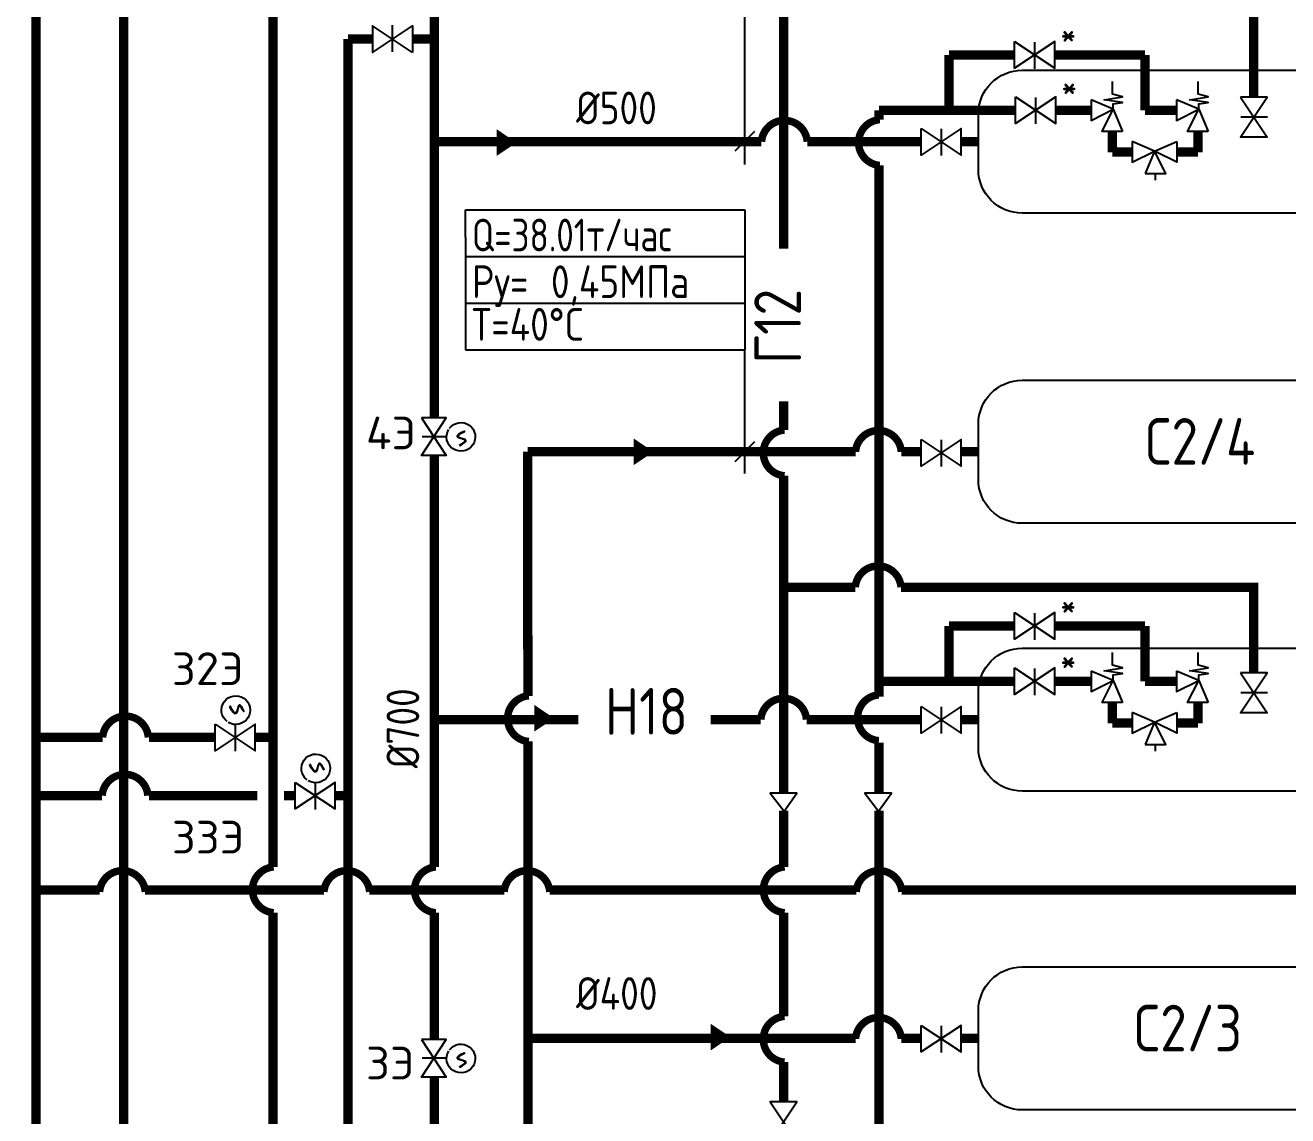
# Model space of a CAD drawing. Extents: x 0 to 118900, y 0 to 84100.
# Drawn here: x 20975 to 34494, y 61386 to 73065 of the extents above; entities that cross this region are included whole.
import ezdxf

# ---------------------------------------------------------------- set-up
doc = ezdxf.new("R2010")
doc.units = 0
doc.header["$LTSCALE"] = 1000
doc.linetypes.add('HIDDEN', pattern=[9.524999999999999, 6.35, -3.175])
doc.layers.get('0').update_dxf_attribs({"linetype": 'CONTINUOUS'})
for name, color, linetype in [('LAYER1', 7, 'CONTINUOUS'), ('LAYER2', 7, 'CONTINUOUS'), ('ВОДА', 135, 'CONTINUOUS'), ('ГАЗ', 40, 'CONTINUOUS'), ('НЕФТЬ', 14, 'CONTINUOUS')]:
    doc.layers.add(name, color=color, linetype=linetype)
doc.styles.get("Standard").update_dxf_attribs({"font": 'txt.shx', "width": 0.75})

msp = doc.modelspace()

# ---------------------------------------------------------------- linework, layer by layer
for p, q in [((28682.07826445921, 71573.59280383875), (28682.0782644592, 73843.73028681662)), ((28576.88391647926, 71719.19666621446), (28789.01595083522, 71931.32870057042)), ((25687.60432198929, 71087.4613693994), (26548.45844349731, 71087.4613693994)), ((25687.60432198929, 70796.02134379781), (25687.60432198929, 71087.46136939939)), ((26548.45844349731, 71087.4613693994), (28682.07826445921, 71087.4613693994)), ((28682.07826445921, 71087.4613693994), (28682.07826445921, 69587.4613693994)), ((25687.60432198929, 70796.02134379781), (25687.60432198929, 69587.4613693994)), ((25687.60432198929, 70587.46136939942), (26548.45844349731, 70587.4613693994)), ((26548.45844349731, 70587.4613693994), (28682.07826445921, 70587.4613693994)), ((25687.60432198929, 70087.4613693994), (26548.45844349731, 70087.4613693994)), ((26548.45844349731, 70087.4613693994), (28682.07826445921, 70087.4613693994)), ((25687.60432198929, 69587.4613693994), (26548.45844349731, 69587.4613693994)), ((26548.45844349731, 69587.4613693994), (28682.07826445921, 69587.4613693994)), ((28682.07826445921, 68265.45639831867), (28682.07826445921, 69587.4613693994)), ((28576.88391647926, 68393.22956004976), (28789.01595083522, 68605.36159440572))]:
    msp.add_line(p, q)
at = {"color": 40, "const_width": 100}
for points in [[(29095.92950734124, 73211.42706667449), (29095.92950734124, 70672.51933790662)], [(30865.86527637189, 72155.17231311997), (30865.86527637189, 72747.08020025921)], [(31569.25920338259, 72747.08020025921), (30865.86527637189, 72747.08020025921)], [(32964.07663806441, 72747.08020025921), (31998.39909007348, 72747.08020025921)], [(32964.07663806441, 72155.17231311997), (32964.07663806441, 72747.08020025921)], [(30115.65059513185, 72053.00129892003), (30115.65059513185, 72155.17231311997)], [(31579.82771058334, 72155.17231311997), (30115.65059513185, 72155.17231311997)], [(32387.68412193359, 72155.17231311997), (32008.96759727423, 72155.17231311997)], [(33303.94346439093, 72155.17231311995), (32964.07663806441, 72155.17231311995)], [(32614.96481248992, 71927.89162256366), (32614.96481248992, 71705.12262049412)], [(33531.22415494727, 71927.89162256365), (33531.22415494727, 71705.1226204941)], [(30115.65059513185, 65873.5542877), (30115.65059513185, 71564.35768403354)], [(29095.92950734124, 69037.58149486902), (29095.92950734124, 68728.97731544274)], [(29095.92950734124, 68240.24851734751), (29095.92950734124, 64840.42552984769)], [(31569.25920338259, 66631.507636314), (30865.86527637189, 66631.507636314)], [(30865.86527637189, 66039.59974917475), (30865.86527637189, 66631.507636314)], [(32964.07663806441, 66631.507636314), (31998.39909007348, 66631.507636314)], [(32964.07663806441, 66039.59974917475), (32964.07663806441, 66631.507636314)], [(31569.25920338259, 66039.59974917475), (30115.65059513185, 66039.59974917475)], [(32392.62959532085, 66039.59974917475), (31998.39909007348, 66039.59974917475)], [(33303.94346439093, 66039.59974917474), (32964.07663806441, 66039.59974917474)], [(32614.96481248992, 65812.31905861844), (32614.96481248992, 65589.55005654889)], [(33531.22415494727, 65812.31905861844), (33531.22415494727, 65589.55005654889)], [(30115.65059513185, 64840.42552984769), (30115.65059513185, 65382.86695557103)], [(29095.92950734124, 64654.2703741304), (29095.92950734124, 64049.81419807787)], [(30115.65059513185, 59855.64302542809), (30115.65059513185, 64652.35378099146)], [(29095.92950734124, 63561.3081604332), (29095.92950734124, 62450.03637772296)], [(29095.92950734124, 61961.3075796277), (29095.92950734124, 61536.38731508795)]]:
    msp.add_lwpolyline(points, dxfattribs=at)
for points in [[(25121.7594585304, 72773.91987925529), (24692.61957183952, 73059.04193182185), (24692.61957183952, 72773.91987925529), (25121.7594585304, 73059.04193182185), (25121.7594585304, 72773.91987925529)], [(24905.55923260713, 73064.24897644133), (24905.55923260713, 72779.12692387484)], [(31569.25920338259, 72889.64122654249), (31998.39909007348, 72604.51917397593), (31998.39909007348, 72889.64122654249), (31569.25920338259, 72604.51917397593), (31569.25920338259, 72889.64122654249)], [(31785.45942930583, 72599.31212935642), (31785.45942930583, 72884.43418192294)], [(31785.45942930583, 72748.16336574736), (31782.19886415024, 72748.16336574736)], [(32624.05983561388, 72164.26733624397), (32624.05983561388, 72222.02538694491), (32724.27617994451, 72237.14278995532), (32527.67090478266, 72267.37764828354), (32724.27617994451, 72297.6124543044), (32618.41178923094, 72327.84731263263), (32618.41178923094, 72463.90404434121)], [(33540.31917807122, 72164.26733624395), (33540.31917807122, 72222.0253869449), (33640.53552240186, 72237.14278995531), (33443.93024724, 72267.37764828354), (33640.53552240186, 72297.6124543044), (33534.67113168829, 72327.84731263261), (33534.67113168829, 72463.9040443412)], [(31579.82771058334, 72297.73333940325), (32008.96759727423, 72012.61128683669), (32008.96759727423, 72297.73333940325), (31579.82771058334, 72012.61128683669), (31579.82771058334, 72297.73333940325)], [(31796.02793650658, 72007.40424221718), (31796.02793650658, 72292.5262947837)], [(33987.124538781, 72295.35073504876), (34272.24659134759, 71866.21084835788), (33987.124538781, 71866.21084835788), (34272.24659134759, 72295.35073504876), (33987.124538781, 72295.35073504876)], [(31796.02793650658, 72156.25547860812), (31792.76737135099, 72156.25547860812)], [(34277.4536359671, 72079.1505091255), (33992.33158340058, 72079.1505091255)], [(34128.60239957616, 72079.1505091255), (34128.60239957616, 72082.41107428115)], [(30569.35698865613, 71958.81652369941), (30998.49687534702, 71673.69447113285), (30998.49687534702, 71958.81652369941), (30569.35698865613, 71673.69447113285), (30569.35698865613, 71958.81652369941)], [(30785.55721457937, 71668.48742651334), (30785.55721457937, 71953.60947907987)], [(30785.55721457937, 71817.33866290428), (30782.29664942378, 71817.33866290428)], [(25218.99177216436, 68858.74587149624), (25482.30769015061, 68457.62660333945), (25218.99177216436, 68457.62660333945), (25482.30769015061, 68858.74587149624), (25218.99177216436, 68858.74587149624)], [(25487.11649999765, 68658.53298578018), (25223.80058201139, 68658.53298578018)], [(30569.35698865613, 68629.3915932769), (30998.49687534702, 68344.26954071035), (30998.49687534702, 68629.3915932769), (30569.35698865613, 68344.26954071035), (30569.35698865613, 68629.3915932769)], [(30785.55721457937, 68339.06249609082), (30785.55721457937, 68624.18454865736)], [(31569.25920338259, 66774.06866259727), (31998.39909007348, 66488.94661003072), (31998.39909007348, 66774.06866259727), (31569.25920338259, 66488.94661003072), (31569.25920338259, 66774.06866259727)], [(31785.45942930583, 66483.7395654112), (31785.45942930583, 66768.86161797773)], [(31785.45942930583, 66632.59080180214), (31782.19886415024, 66632.59080180214)], [(32624.05983561388, 66048.69477229874), (32624.05983561388, 66106.45282299968), (32724.27617994451, 66121.5702260101), (32527.67090478266, 66151.80508433832), (32724.27617994451, 66182.03989035918), (32618.41178923094, 66212.2747486874), (32618.41178923094, 66348.33148039598)], [(33540.31917807122, 66048.69477229874), (33540.31917807122, 66106.45282299968), (33640.53552240186, 66121.5702260101), (33443.93024724, 66151.80508433832), (33640.53552240186, 66182.03989035918), (33534.67113168829, 66212.2747486874), (33534.67113168829, 66348.33148039598)], [(31569.25920338259, 66182.16077545803), (31998.39909007348, 65897.03872289148), (31998.39909007348, 66182.16077545803), (31569.25920338259, 65897.03872289148), (31569.25920338259, 66182.16077545803)], [(31785.45942930583, 65891.83167827196), (31785.45942930583, 66176.95373083849)], [(33987.124538781, 66129.71818862885), (34272.24659134759, 65700.57830193796), (33987.124538781, 65700.57830193796), (34272.24659134759, 66129.71818862885), (33987.124538781, 66129.71818862885)], [(31785.45942930583, 66040.6829146629), (31782.19886415024, 66040.6829146629)], [(34277.4536359671, 65913.51796270558), (33992.33158340058, 65913.51796270558)], [(34128.60239957616, 65913.51796270558), (34128.60239957616, 65916.77852786123)], [(30569.35698865613, 65769.98628747163), (30998.49687534702, 65484.86423490508), (30998.49687534702, 65769.98628747163), (30569.35698865613, 65484.86423490508), (30569.35698865613, 65769.98628747163)], [(30785.55721457937, 65479.65719028556), (30785.55721457937, 65764.7792428521)], [(23009.07581125718, 65580.22812082016), (23438.21569794806, 65295.1060682536), (23438.21569794806, 65580.22812082016), (23009.07581125718, 65295.1060682536), (23009.07581125718, 65580.22812082016)], [(23225.27603718042, 65289.89902363409), (23225.27603718042, 65575.02107620063)], [(30785.21437740431, 65628.28064444958), (30782.63948659884, 65628.28064444958)], [(23224.93320000535, 65438.52247779811), (23222.35830919989, 65438.52247779811)], [(23865.66738014063, 64956.46256040368), (24294.80726683151, 64671.34050783713), (24294.80726683151, 64956.46256040368), (23865.66738014063, 64671.34050783713), (23865.66738014063, 64956.46256040368)], [(24081.86760606387, 64666.13346321761), (24081.86760606387, 64951.25551578416)], [(24081.5247688888, 64814.75691738163), (24078.94987808334, 64814.75691738163)], [(30569.35698865613, 62354.35642369369), (30998.49687534702, 62069.23437112715), (30998.49687534702, 62354.35642369369), (30569.35698865613, 62069.23437112715), (30569.35698865613, 62354.35642369369)], [(30785.55721457937, 62064.02732650762), (30785.55721457937, 62349.14937907415)], [(25218.99177216436, 62201.50848943877), (25482.30769015061, 61800.38922128198), (25218.99177216436, 61800.38922128198), (25482.30769015061, 62201.50848943877), (25218.99177216436, 62201.50848943877)], [(30787.53341193148, 62214.1915553814), (30780.32045207164, 62214.1915553814)], [(25487.11649999765, 62001.29560372271), (25223.80058201139, 62001.29560372271)], [(28953.36848105796, 61107.24742839707), (29238.49053362451, 61536.38731508795), (28953.36848105796, 61536.38731508795), (29238.49053362451, 61107.24742839707), (28953.36848105796, 61107.24742839707)]]:
    msp.add_lwpolyline(points)
for points in [[(37560.88814474159, 71051.79291105548), (31649.95982500643, 71051.7929110555, -0.414213562373095), (31181.20982500643, 71520.5429110555), (31181.20982500643, 72114.13441475306, -0.4142135623730953), (31649.95982500643, 72582.88441475306), (37560.88814474159, 72582.88441475306, -0.414213562373095), (38029.63814474159, 72114.13441475306), (38029.63814474159, 71520.54291105548, -0.4142135623730953)], [(37560.88814474159, 67730.93287523501), (31649.95982500643, 67730.93287523501, -0.4142135623730949), (31181.20982500643, 68199.68287523501), (31181.20982500643, 68793.27437893259, -0.4142135623730953), (31649.95982500643, 69262.02437893259), (37560.88814474159, 69262.02437893259, -0.414213562373095), (38029.63814474159, 68793.27437893259), (38029.63814474159, 68199.68287523501, -0.4142135623730954)], [(37560.88814474159, 64862.73489260078), (31649.95982500643, 64862.7348926008, -0.4142135623730949), (31181.20982500643, 65331.4848926008), (31181.20982500643, 65925.07639629835, -0.4142135623730952), (31649.95982500643, 66393.82639629835), (37560.88814474159, 66393.82639629835, -0.414213562373095), (38029.63814474159, 65925.07639629835), (38029.63814474159, 65331.48489260078, -0.4142135623730953)], [(37560.88814474159, 61448.64580353259), (31649.95982500643, 61448.64580353262, -0.414213562373095), (31181.20982500643, 61917.39580353262), (31181.20982500643, 62510.98730723019, -0.4142135623730953), (31649.95982500643, 62979.73730723019), (37560.88814474159, 62979.73730723019, -0.4142135623730949), (38029.63814474159, 62510.98730723019), (38029.63814474159, 61917.39580353259, -0.4142135623730954)]]:
    msp.add_lwpolyline(points, format="xyb", close=True)
for points in [[(32387.68412193359, 72264.31255997928), (32387.68412193359, 72046.03206626065), (32624.05983561388, 72164.26733624397)], [(33303.94346439093, 72264.31255997927), (33303.94346439093, 72046.03206626064), (33540.31917807122, 72164.26733624395)], [(32724.10505934921, 71927.89162256366), (32505.82456563058, 71927.89162256366), (32624.05983561388, 72164.26733624397)], [(33640.36440180655, 71927.89162256365), (33422.08390808792, 71927.89162256365), (33540.31917807122, 72164.26733624395)], [(32387.68412193359, 66148.73999603406), (32387.68412193359, 65930.45950231543), (32624.05983561388, 66048.69477229874)], [(33303.94346439093, 66148.73999603406), (33303.94346439093, 65930.45950231543), (33540.31917807122, 66048.69477229874)], [(32724.10505934921, 65812.31905861844), (32505.82456563058, 65812.31905861844), (32624.05983561388, 66048.69477229874)], [(33640.36440180655, 65812.31905861844), (33422.08390808792, 65812.31905861844), (33540.31917807122, 66048.69477229874)]]:
    msp.add_lwpolyline(points, close=True)
at = {"color": 14, "const_width": 100}
for points in [[(25702.79333656223, 71817.33866290428), (25355.56922798831, 71817.33866290428)], [(28858.76693610818, 71817.33866290428), (25702.79333656223, 71817.33866290428)], [(30569.35698865613, 71817.33866290428), (29349.45426823712, 71817.33866290428)], [(31181.20982500643, 71817.33866290428), (30998.49687534702, 71817.33866290428)], [(25671.2053035259, 65628.28064444958), (25355.56922798831, 65628.28064444958)], [(26896.69559308153, 65628.28064444958), (25671.2053035259, 65628.28064444958)], [(28850.56607150566, 65628.28064444958), (28313.20161211607, 65628.28064444958)], [(30569.35698865613, 65628.28064444958), (29341.2534036346, 65628.28064444958)], [(31181.20982500643, 65628.28064444958), (30998.49687534702, 65628.28064444958)]]:
    msp.add_lwpolyline(points, dxfattribs=at)
for points in [[(25517.86551345589, 68749.11944513037, -39.33125196932416), (25509.08022385025, 68736.21523748283)], [(23136.40147840566, 65607.14148302452, -39.33125196932416), (23149.30568605321, 65598.35619341888)], [(23992.99304728911, 64983.37592260804, -39.33125196932416), (24005.89725493666, 64974.5906330024)], [(25517.86551345589, 62091.8820630729, -39.33125196932416), (25509.08022385025, 62078.97785542536)]]:
    msp.add_lwpolyline(points, format="xyb")
at = {"const_width": 100}
for points in [[(26355.92145228811, 68496.47862708381), (26356.92612944314, 65883.07672168835)], [(29865.43550375779, 68496.47862708381), (26355.92145228811, 68496.47862708381)], [(30569.35698865613, 68496.47862708381), (30356.12283588674, 68496.47862708381)], [(31181.20982500643, 68496.47862708381), (30998.49687534702, 68496.47862708381)], [(26357.11393168946, 65394.55884715727), (26359.24430650951, 59852.95218666372)], [(29865.78982341442, 62214.1915553814), (26355.92145228811, 62214.1915553814)], [(30569.35698865613, 62214.1915553814), (30355.76851623011, 62214.1915553814)], [(31181.20982500643, 62214.1915553814), (30998.49687534702, 62214.1915553814)]]:
    msp.add_lwpolyline(points, dxfattribs=at)
for points, knots in [([(25635.67561934709, 68642.00726251732), (25621.83136034955, 68646.19811517894), (25576.51372718916, 68662.82599799949), (25633.3826122726, 68698.60461176132), (25677.84535883425, 68720.1986469441), (25677.23406204553, 68720.96209089388)], [1.558942952228146, 1.558942952228146, 1.558942952228146, 1.558942952228146, 1.95279987647761, 2.998133453286378, 3.030734244505349, 3.030734244505349, 3.030734244505349, 3.030734244505349]), ([(25637.48387733989, 68640.80279248409), (25623.63961834234, 68644.99364514765), (25578.32198518197, 68661.6215279669), (25635.19087026543, 68697.40014172878), (25679.65361682705, 68718.99417691157), (25679.04232003833, 68719.75762086199)], [1.558942952228146, 1.558942952228146, 1.558942952228146, 1.558942952228146, 1.95279987647761, 2.998133453286378, 3.030734244505349, 3.030734244505349, 3.030734244505349, 3.030734244505349]), ([(25638.08688903053, 68640.20055746846), (25624.24263003166, 68644.39141013144), (25578.92499687194, 68661.0192929513), (25635.79388195539, 68696.79790671248), (25680.25662851701, 68718.39194189533), (25679.64533172829, 68719.15538584636)], [1.558942952228146, 1.558942952228146, 1.558942952228146, 1.558942952228146, 1.95279987647761, 2.998133453286378, 3.030734244505349, 3.030734244505349, 3.030734244505349, 3.030734244505349]), ([(25639.29213533273, 68638.3940616025), (25625.44787633386, 68642.58491426482), (25580.1302431748, 68659.21279708538), (25636.99912825825, 68694.99141084656), (25681.46187481987, 68716.58544602999), (25680.85057803118, 68717.34888998044)], [1.558942952228146, 1.558942952228146, 1.558942952228146, 1.558942952228146, 1.95279987647761, 2.998133453286378, 3.030734244505349, 3.030734244505349, 3.030734244505349, 3.030734244505349]), ([(25642.30563962904, 68639.5985316344), (25628.46138063017, 68643.78938429733), (25583.1437474698, 68660.41726711718), (25640.01263255325, 68696.19588087845), (25684.47537911488, 68717.78991606188), (25683.86408232618, 68718.55336001227)], [1.558942952228146, 1.558942952228146, 1.558942952228146, 1.558942952228146, 1.95279987647761, 2.998133453286378, 3.030734244505349, 3.030734244505349, 3.030734244505349, 3.030734244505349]), ([(25621.1916631164, 68567.50009972995), (25658.87516858396, 68587.81986796507), (25718.3403555928, 68619.88479406675), (25661.69085445304, 68634.4188407204), (25641.96653349958, 68640.14679220304)], [0, 0, 0, 0, 0.9505670851436503, 1.500010383343458, 1.500010383343458, 1.500010383343458, 1.500010383343458]), ([(25622.99992110988, 68566.29562969806), (25660.6834265768, 68586.61539793317), (25720.14861358497, 68618.68032403485), (25663.49911244586, 68633.21437068851), (25643.77479149238, 68638.9423221712)], [0, 0, 0, 0, 0.9505670851436503, 1.500010383343458, 1.500010383343458, 1.500010383343458, 1.500010383343458]), ([(25623.60254426065, 68565.09136884773), (25661.28604972821, 68585.41113708285), (25720.75123673575, 68617.47606318514), (25664.10173559598, 68632.0101098388), (25644.37741464383, 68637.73806132082)], [0, 0, 0, 0, 0.9505670851436503, 1.500010383343458, 1.500010383343458, 1.500010383343458, 1.500010383343458]), ([(25627.82168339835, 68565.09136884773), (25665.50518886463, 68585.41113708285), (25724.97037587345, 68617.47606318514), (25668.32087473368, 68632.0101098388), (25648.59655378023, 68637.73806132082)], [0, 0, 0, 0, 0.9505670851436503, 1.500010383343458, 1.500010383343458, 1.500010383343458, 1.500010383343458]), ([(23243.51366101872, 65724.95158891572), (23239.3228083571, 65711.10732991817), (23222.69492553655, 65665.78969675778), (23186.91631177472, 65722.65858184123), (23165.32227659193, 65767.12132840288), (23164.55883264216, 65766.51003161416)], [1.558942952228146, 1.558942952228146, 1.558942952228146, 1.558942952228146, 1.95279987647761, 2.998133453286378, 3.030734244505349, 3.030734244505349, 3.030734244505349, 3.030734244505349]), ([(23244.71813105195, 65726.75984690852), (23240.52727838838, 65712.91558791097), (23223.89939556914, 65667.5979547506), (23188.12078180726, 65724.46683983406), (23166.52674662447, 65768.92958639568), (23165.76330267405, 65768.31828960696)], [1.558942952228146, 1.558942952228146, 1.558942952228146, 1.558942952228146, 1.95279987647761, 2.998133453286378, 3.030734244505349, 3.030734244505349, 3.030734244505349, 3.030734244505349]), ([(23245.32036606758, 65727.36285859915), (23241.12951340459, 65713.51859960028), (23224.50163058474, 65668.20096644056), (23188.72301682355, 65725.06985152402), (23167.12898164071, 65769.53259808564), (23166.36553768968, 65768.92130129693)], [1.558942952228146, 1.558942952228146, 1.558942952228146, 1.558942952228146, 1.95279987647761, 2.998133453286378, 3.030734244505349, 3.030734244505349, 3.030734244505349, 3.030734244505349]), ([(23245.92239190164, 65731.58160919767), (23241.73153923871, 65717.7373501988), (23225.10365641885, 65672.41971703843), (23189.32504265758, 65729.28860212189), (23167.73100747415, 65773.75134868351), (23166.96756352377, 65773.1400518948)], [1.558942952228146, 1.558942952228146, 1.558942952228146, 1.558942952228146, 1.95279987647761, 2.998133453286378, 3.030734244505349, 3.030734244505349, 3.030734244505349, 3.030734244505349]), ([(23247.12686193353, 65728.56810490137), (23242.93600927122, 65714.7238459025), (23226.30812645066, 65669.40621274343), (23190.52951268948, 65726.27509782687), (23168.93547750605, 65770.7378443885), (23168.1720335556, 65770.12654759981)], [1.558942952228146, 1.558942952228146, 1.558942952228146, 1.558942952228146, 1.95279987647761, 2.998133453286378, 3.030734244505349, 3.030734244505349, 3.030734244505349, 3.030734244505349]), ([(23318.02082380609, 65710.46763268503), (23297.70105557097, 65748.15113815259), (23265.63612946929, 65807.61632516143), (23251.10208281563, 65750.96682402167), (23245.374131333, 65731.2425030682)], [0, 0, 0, 0, 0.9505670851436503, 1.500010383343458, 1.500010383343458, 1.500010383343458, 1.500010383343458]), ([(23319.22529383798, 65712.2758906785), (23298.90552560287, 65749.95939614544), (23266.84059950119, 65809.4245831536), (23252.30655284753, 65752.77508201449), (23246.57860136483, 65733.05076106101)], [0, 0, 0, 0, 0.9505670851436503, 1.500010383343458, 1.500010383343458, 1.500010383343458, 1.500010383343458]), ([(23320.42955468831, 65717.09765296699), (23300.10978645319, 65754.78115843325), (23268.0448603509, 65814.24634544208), (23253.51081369724, 65757.59684430232), (23247.78286221522, 65737.87252334885)], [0, 0, 0, 0, 0.9505670851436503, 1.500010383343458, 1.500010383343458, 1.500010383343458, 1.500010383343458]), ([(23320.42955468831, 65712.87851382927), (23300.10978645319, 65750.56201929683), (23268.0448603509, 65810.02720630438), (23253.51081369724, 65753.37770516462), (23247.78286221522, 65733.65338421246)], [0, 0, 0, 0, 0.9505670851436503, 1.500010383343458, 1.500010383343458, 1.500010383343458, 1.500010383343458]), ([(24174.61239268954, 65086.70207226856), (24154.29262445442, 65124.38557773612), (24122.22769835274, 65183.85076474496), (24107.69365169908, 65127.20126360519), (24101.96570021645, 65107.47694265173)], [0, 0, 0, 0, 0.9505670851436503, 1.500010383343458, 1.500010383343458, 1.500010383343458, 1.500010383343458]), ([(24175.81686272143, 65088.51033026203), (24155.49709448632, 65126.19383572896), (24123.43216838464, 65185.65902273712), (24108.89812173098, 65129.00952159801), (24103.17017024828, 65109.28520064453)], [0, 0, 0, 0, 0.9505670851436503, 1.500010383343458, 1.500010383343458, 1.500010383343458, 1.500010383343458]), ([(24177.02112357176, 65093.33209255051), (24156.70135533664, 65131.01559801678), (24124.63642923435, 65190.4807850256), (24110.10238258069, 65133.83128388584), (24104.37443109867, 65114.10696293238)], [0, 0, 0, 0, 0.9505670851436503, 1.500010383343458, 1.500010383343458, 1.500010383343458, 1.500010383343458]), ([(24177.02112357176, 65089.1129534128), (24156.70135533664, 65126.79645888036), (24124.63642923435, 65186.26164588791), (24110.10238258069, 65129.61214474814), (24104.37443109867, 65109.88782379599)], [0, 0, 0, 0, 0.9505670851436503, 1.500010383343458, 1.500010383343458, 1.500010383343458, 1.500010383343458]), ([(24100.10522990217, 65101.18602849924), (24095.91437724055, 65087.3417695017), (24079.28649442, 65042.02413634131), (24043.50788065817, 65098.89302142475), (24021.91384547538, 65143.3557679864), (24021.15040152561, 65142.74447119769)], [1.558942952228146, 1.558942952228146, 1.558942952228146, 1.558942952228146, 1.95279987647761, 2.998133453286378, 3.030734244505349, 3.030734244505349, 3.030734244505349, 3.030734244505349]), ([(24101.3096999354, 65102.99428649204), (24097.11884727183, 65089.1500274945), (24080.49096445259, 65043.83239433412), (24044.71235069071, 65100.70127941758), (24023.11831550792, 65145.1640259792), (24022.3548715575, 65144.55272919049)], [1.558942952228146, 1.558942952228146, 1.558942952228146, 1.558942952228146, 1.95279987647761, 2.998133453286378, 3.030734244505349, 3.030734244505349, 3.030734244505349, 3.030734244505349]), ([(24101.91193495103, 65103.59729818268), (24097.72108228804, 65089.75303918381), (24081.09319946819, 65044.43540602409), (24045.314585707, 65101.30429110755), (24023.72055052416, 65145.76703766917), (24022.95710657313, 65145.15574088045)], [1.558942952228146, 1.558942952228146, 1.558942952228146, 1.558942952228146, 1.95279987647761, 2.998133453286378, 3.030734244505349, 3.030734244505349, 3.030734244505349, 3.030734244505349]), ([(24102.51396078509, 65107.8160487812), (24098.32310812216, 65093.97178978233), (24081.6952253023, 65048.65415662195), (24045.91661154103, 65105.52304170541), (24024.3225763576, 65149.98578826703), (24023.55913240722, 65149.37449147833)], [1.558942952228146, 1.558942952228146, 1.558942952228146, 1.558942952228146, 1.95279987647761, 2.998133453286378, 3.030734244505349, 3.030734244505349, 3.030734244505349, 3.030734244505349]), ([(24103.71843081698, 65104.80254448489), (24099.52757815467, 65090.95828548602), (24082.89969533411, 65045.64065232695), (24047.12108157293, 65102.5095374104), (24025.5270463895, 65146.97228397202), (24024.76360243905, 65146.36098718333)], [1.558942952228146, 1.558942952228146, 1.558942952228146, 1.558942952228146, 1.95279987647761, 2.998133453286378, 3.030734244505349, 3.030734244505349, 3.030734244505349, 3.030734244505349]), ([(25635.67561934709, 61984.76988045985), (25621.83136034955, 61988.96073312146), (25576.51372718916, 62005.58861594202), (25633.3826122726, 62041.36722970384), (25677.84535883425, 62062.96126488663), (25677.23406204553, 62063.72470883641)], [1.558942952228146, 1.558942952228146, 1.558942952228146, 1.558942952228146, 1.95279987647761, 2.998133453286378, 3.030734244505349, 3.030734244505349, 3.030734244505349, 3.030734244505349]), ([(25637.48387733989, 61983.56541042661), (25623.63961834234, 61987.75626309018), (25578.32198518197, 62004.38414590943), (25635.19087026543, 62040.16275967131), (25679.65361682705, 62061.7567948541), (25679.04232003833, 62062.52023880451)], [1.558942952228146, 1.558942952228146, 1.558942952228146, 1.558942952228146, 1.95279987647761, 2.998133453286378, 3.030734244505349, 3.030734244505349, 3.030734244505349, 3.030734244505349]), ([(25638.08688903053, 61982.96317541099), (25624.24263003166, 61987.15402807397), (25578.92499687194, 62003.78191089383), (25635.79388195539, 62039.56052465501), (25680.25662851701, 62061.15455983786), (25679.64533172829, 62061.91800378889)], [1.558942952228146, 1.558942952228146, 1.558942952228146, 1.558942952228146, 1.95279987647761, 2.998133453286378, 3.030734244505349, 3.030734244505349, 3.030734244505349, 3.030734244505349]), ([(25639.29213533273, 61981.15667954503), (25625.44787633386, 61985.34753220735), (25580.1302431748, 62001.9754150279), (25636.99912825825, 62037.75402878909), (25681.46187481987, 62059.34806397252), (25680.85057803118, 62060.11150792296)], [1.558942952228146, 1.558942952228146, 1.558942952228146, 1.558942952228146, 1.95279987647761, 2.998133453286378, 3.030734244505349, 3.030734244505349, 3.030734244505349, 3.030734244505349]), ([(25642.30563962904, 61982.36114957693), (25628.46138063017, 61986.55200223986), (25583.1437474698, 62003.17988505971), (25640.01263255325, 62038.95849882098), (25684.47537911488, 62060.55253400441), (25683.86408232618, 62061.3159779548)], [1.558942952228146, 1.558942952228146, 1.558942952228146, 1.558942952228146, 1.95279987647761, 2.998133453286378, 3.030734244505349, 3.030734244505349, 3.030734244505349, 3.030734244505349]), ([(25621.1916631164, 61910.26271767248), (25658.87516858396, 61930.58248590759), (25718.3403555928, 61962.64741200928), (25661.69085445304, 61977.18145866293), (25641.96653349958, 61982.90941014557)], [0, 0, 0, 0, 0.9505670851436503, 1.500010383343458, 1.500010383343458, 1.500010383343458, 1.500010383343458]), ([(25622.99992110988, 61909.05824764058), (25660.6834265768, 61929.3780158757), (25720.14861358497, 61961.44294197738), (25663.49911244586, 61975.97698863104), (25643.77479149238, 61981.70494011373)], [0, 0, 0, 0, 0.9505670851436503, 1.500010383343458, 1.500010383343458, 1.500010383343458, 1.500010383343458]), ([(25623.60254426065, 61907.85398679026), (25661.28604972821, 61928.17375502537), (25720.75123673575, 61960.23868112767), (25664.10173559598, 61974.77272778132), (25644.37741464383, 61980.50067926335)], [0, 0, 0, 0, 0.9505670851436503, 1.500010383343458, 1.500010383343458, 1.500010383343458, 1.500010383343458]), ([(25627.82168339835, 61907.85398679026), (25665.50518886463, 61928.17375502537), (25724.97037587345, 61960.23868112767), (25668.32087473368, 61974.77272778132), (25648.59655378023, 61980.50067926335)], [0, 0, 0, 0, 0.9505670851436503, 1.500010383343458, 1.500010383343458, 1.500010383343458, 1.500010383343458])]:
    msp.add_open_spline(points, degree=3, knots=knots)
at = {"layer": 'LAYER1'}
for points in [[(32827.66465293648, 71819.26309480297), (32827.66465293648, 71597.51783134279), (33067.79236207202, 71717.62985164329)], [(33307.92007120755, 71819.26309480297), (33307.92007120755, 71597.51783134279), (33067.79236207202, 71717.62985164329)], [(32966.15911891233, 71477.50214250774), (33187.90438237251, 71477.50214250774), (33067.79236207202, 71717.62985164329)], [(32827.66465293648, 65703.69053085774), (32827.66465293648, 65481.94526739756), (33067.79236207202, 65602.05728769806)], [(33307.92007120755, 65703.69053085774), (33307.92007120755, 65481.94526739756), (33067.79236207202, 65602.05728769806)], [(32966.15911891233, 65361.92957856251), (33187.90438237251, 65361.92957856251), (33067.79236207202, 65602.05728769806)]]:
    msp.add_lwpolyline(points, close=True, dxfattribs=at)
for points in [[(33077.03175064242, 71406.15081604962), (33077.03175064242, 71477.50214250774)], [(33077.03175064242, 65290.57825210439), (33077.03175064242, 65361.92957856251)]]:
    msp.add_lwpolyline(points, dxfattribs=at)
at = {"layer": 'LAYER1', "color": 7}
for points in [[(29099.98757709956, 64649.00766564586), (29237.54379787188, 64840.42552984769), (28952.38543493251, 64840.42552984769), (29099.98757709956, 64649.00766564586)], [(30113.24601819683, 64649.00766564586), (30250.80223896916, 64840.42552984769), (29965.64387602979, 64840.42552984769), (30113.24601819683, 64649.00766564586)]]:
    msp.add_lwpolyline(points, dxfattribs=at)
at = {"layer": 'LAYER2', "color": 14, "const_width": 80}
for points in [[(28858.76693610818, 71817.33866290428, -0.930729749213274), (29349.45426823712, 71817.33866290428)], [(28850.56607150566, 65628.28064444958, -0.930729749213274), (29341.2534036346, 65628.28064444958)], [(21802.90013634239, 65437.66709453688, -0.930729749213274), (22293.58746847133, 65437.66709453688)], [(21797.76165800431, 64813.90153412041, -0.930729749213274), (22288.44899013326, 64813.90153412041)], [(23635.87916318406, 63560.21751319106, -0.930729749213274), (23635.87916318406, 64050.90484532001)], [(25372.02440390384, 63560.21751319106, -0.930729749213274), (25372.02440390384, 64050.90484532001)]]:
    msp.add_lwpolyline(points, format="xyb", dxfattribs=at)
at = {"layer": 'LAYER2', "color": 40, "const_width": 80}
for points in [[(30126.50288995187, 71563.33582541233, -0.930729749213274), (30126.50288995187, 72054.02315754128)], [(29106.4140109539, 68239.26925033066, -0.930729749213274), (29106.4140109539, 68729.9565824596)], [(29862.64946722408, 67045.79452025457, -0.930729749213274), (30353.33679935303, 67045.79452025457)], [(30115.65059513185, 65402.64512243115, -0.930729749213274), (30115.65059513185, 65893.33245456009)], [(29107.36585359651, 63560.21751319106, -0.930729749213274), (29107.36585359651, 64050.90484532001)], [(29106.4140109539, 61960.32831261086, -0.930729749213274), (29106.4140109539, 62451.0156447398)]]:
    msp.add_lwpolyline(points, format="xyb", dxfattribs=at)
at = {"layer": 'LAYER2', "color": 7, "const_width": 80}
for points in [[(29865.43550375779, 68496.47862708381, -0.930729749213274), (30356.12283588674, 68496.47862708381)], [(26368.40644071505, 65393.48527223524, -0.930729749213274), (26368.40644071505, 65884.17260436418)], [(29865.43550375779, 62209.80851669043, -0.930729749213274), (30356.12283588674, 62209.80851669043)]]:
    msp.add_lwpolyline(points, format="xyb", dxfattribs=at)
at = {"layer": 'LAYER2', "color": 6, "const_width": 80}
for points in [[(21770.22985274621, 63782.65226427087, -0.930729749213274), (22260.91718487516, 63782.65226427087)], [(24172.77358598178, 63782.65226427087, -0.930729749213274), (24663.46091811072, 63782.65226427087)], [(26101.82316265741, 63782.65226427087, -0.930729749213274), (26592.51049478636, 63782.65226427087)], [(29872.23829421154, 63782.65226427087, -0.930729749213274), (30362.92562634048, 63782.65226427087)]]:
    msp.add_lwpolyline(points, format="xyb", dxfattribs=at)
at = {"layer": 'ВОДА', "color": 14, "const_width": 100}
for points in [[(22029.32434057939, 76653.42727631342), (22029.32434057939, 55811.74314351851)], [(23629.32434057939, 73965.90991910413), (23629.32434057939, 64050.34569501298)], [(25355.56922798831, 73181.14294574937), (25355.56922798831, 68858.74587149624)], [(24429.32434057939, 72917.56407102672), (24429.32434057939, 58510.59574647839)], [(25355.56922798831, 68457.62660333945), (25355.56922798831, 64049.16457837132)], [(23629.32434057939, 63560.77666349809), (23629.32434057939, 56376.67479153964)], [(25355.56922798831, 63561.95778013975), (25355.56922798831, 62201.50848943877)], [(25355.56922798831, 61800.38922128198), (25355.56922798831, 57123.68144069006)]]:
    msp.add_lwpolyline(points, dxfattribs=at)
at = {"layer": 'ВОДА', "color": 40, "const_width": 100}
for points in [[(34129.68556506431, 72295.35073504876), (34129.68556506431, 73211.42706667449), (29095.92950734124, 73211.42706667449)], [(29862.64946722408, 67045.79452025457), (29095.92950734124, 67045.79452025457)], [(34129.68556506431, 66129.71818862885), (34129.68556506431, 67045.79452025457), (30353.33679935303, 67045.79452025457)]]:
    msp.add_lwpolyline(points, dxfattribs=at)
at = {"layer": 'ВОДА', "color": 14, "linetype": 'HIDDEN', "ltscale": 0.05, "const_width": 100}
for points in [[(21802.90013634239, 65437.66709453688), (21090.4581356094, 65437.66709453688)], [(23009.07581125718, 65437.66709453688), (22298.61094026081, 65437.66709453688)], [(23629.32434057939, 65437.66709453688), (23438.21569794806, 65437.66709453688)], [(21797.76165800431, 64813.90153412041), (21090.4581356094, 64813.90153412041)], [(23459.46699823881, 64813.90153412041), (22298.61094026081, 64813.90153412041)], [(23865.66738014063, 64813.90153412041), (23746.16486369743, 64813.90153412041)], [(24429.32434057939, 64813.90153412041), (24294.80726683151, 64813.90153412041)]]:
    msp.add_lwpolyline(points, dxfattribs=at)
at = {"layer": 'ГАЗ', "const_width": 100}
for points in [[(32827.66465293648, 71708.39046307286), (32614.96481248992, 71708.39046307286)], [(33307.92007120755, 71708.39046307286), (33531.22415494727, 71708.39046307286)], [(32827.66465293648, 65592.81789912764), (32614.96481248992, 65592.81789912764)], [(33307.92007120755, 65592.81789912764), (33531.22415494727, 65592.81789912764)]]:
    msp.add_lwpolyline(points, dxfattribs=at)
at = {"layer": 'НЕФТЬ', "color": 0, "linetype": 'HIDDEN', "ltscale": 0.5, "const_width": 100}
msp.add_lwpolyline([(3234.129304222181, 82284.91543956177), (21090.4581356094, 82284.91543956177), (21090.4581356094, 59264.32387515481), (3234.129304222181, 59264.32387515481), (3234.129304222181, 82284.91543956177)], close=True, dxfattribs=at)
at = {"layer": 'НЕФТЬ', "const_width": 100}
for points in [[(24692.61957183952, 72917.56407102672), (24429.32434057939, 72917.56407102672)], [(25355.56922798831, 72917.56407102672), (25121.7594585304, 72917.56407102672)]]:
    msp.add_lwpolyline(points, dxfattribs=at)
at = {"layer": 'НЕФТЬ', "color": 14}
for points in [[(26236.13504347618, 71808.12219259144, 0, 285, 0), (26023.13504347618, 71808.12219259144, 285, 285, 0)], [(26639.40613621677, 65643.05912944676, 0, 285, 0), (26426.40613621677, 65643.05912944676, 285, 285, 0)]]:
    msp.add_lwpolyline(points, format="xyseb", dxfattribs=at)
at = {"layer": 'НЕФТЬ', "color": 0}
for points in [[(27703.17132035049, 68496.47862708381, 0, 285, 0), (27490.17132035049, 68496.47862708381, 285, 285, 0)], [(28528.01857268543, 62228.74289960759, 0, 285, 0), (28315.01857268543, 62228.74289960759, 285, 285, 0)]]:
    msp.add_lwpolyline(points, format="xyseb", dxfattribs=at)
at = {"layer": 'НЕФТЬ', "color": 6, "linetype": 'HIDDEN', "ltscale": 0.05, "const_width": 100}
for points in [[(21090.4581356094, 63804.77506935591), (21772.83052990396, 63804.77506935591)], [(22258.31650771741, 63804.77506935591), (24175.37426313952, 63804.77506935591)], [(24660.86024095298, 63804.77506935591), (26104.42383981516, 63804.77506935591)], [(26589.90981762861, 63804.77506935591), (29874.83897136928, 63804.77506935591)], [(30360.32494918274, 63804.77506935591), (37716.63352993701, 63804.77506935591)]]:
    msp.add_lwpolyline(points, dxfattribs=at)

# ---------------------------------------------------------------- texts
for s, height, width, p in [('*', 300, 0.8, (32058.27775159274, 72827.91725974256)), ('*', 300, 0.8, (32068.84625879349, 72265.2301176705)), ('Q=38.01т/час', 350, 0.75, (25757.4705004048, 70643.01861801169)), ('Ру= 0,45МПа', 350, 0.8, (25757.4705004048, 70143.01861801169)), ('Т=40%%dC', 350, 0.8, (25757.4705004048, 69686.64723221758)), ('С2/4', 500, 0.8, (32969.21764351445, 68357.93813389612)), ('*', 300, 0.8, (32058.27775159274, 66712.34469579735)), ('*', 300, 0.8, (32058.27775159274, 66120.43680865811)), ('Н18', 500, 0.8, (27179.58534784935, 65467.23696825861)), ('С2/3', 500, 0.8, (32848.37508698265, 62074.59661226608))]:
    msp.add_text(s, height=height, dxfattribs=dict(width=width)).set_placement(p)
at = {"width": 0.8}
msp.add_text('Г12', height=500, rotation=90, dxfattribs=at).set_placement((29281.79234861498, 69437.16727341211))
for s, p in [('4Э', (24623.61680504143, 68523.389057972)), ('32Э', (22544.6107342296, 65998.89291665636)), ('33Э', (22544.6107342296, 64194.78219391976)), ('3Э', (24623.39843586418, 61775.35535407951))]:
    msp.add_text(s, height=350).set_placement(p)
at = {"color": 7, "width": 0.8}
msp.add_text('%%C700', height=350, rotation=90, dxfattribs=at).set_placement((25194.07461744583, 65107.59683071481))
at = {"layer": 'ВОДА', "color": 7, "width": 0.8}
for s, p in [('%%C500', (26873.48656378704, 72004.3344411221)), ('%%C400', (26873.48656378704, 62520.10630806076))]:
    msp.add_text(s, height=350, dxfattribs=at).set_placement(p)

doc.saveas('drawing.dxf')
